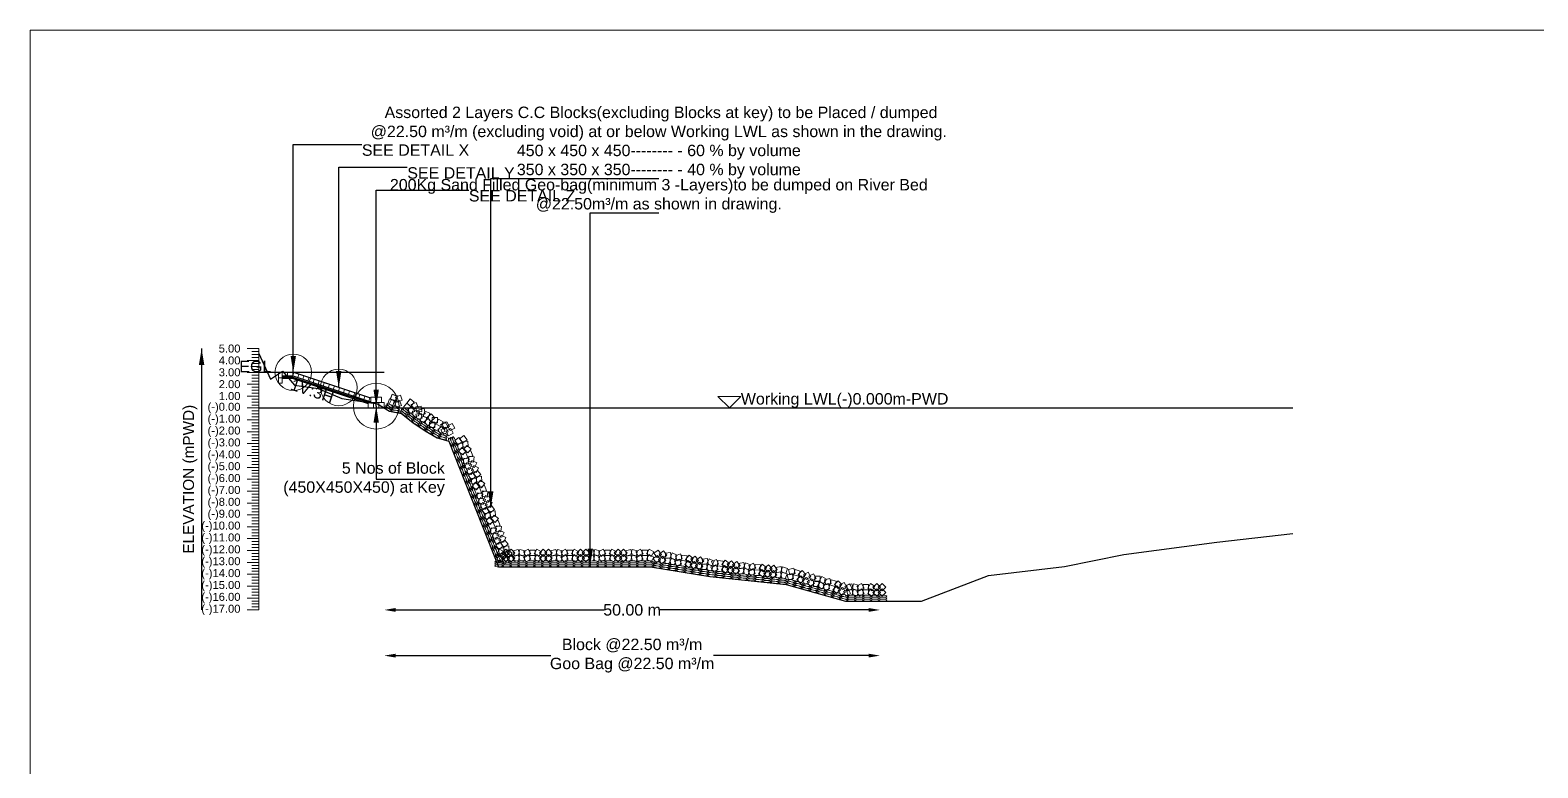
# Model space of a CAD drawing. Header units: inches. Extents: x 89000 to 845017, y -7071 to 0.
# Drawn here: x 160000 to 166595, y -3229 to 0 of the extents above; entities that cross this region are included whole.
import ezdxf

# ---------------------------------------------------------------- set-up
doc = ezdxf.new("R2010")
doc.units = ezdxf.units.IN
doc.header["$LTSCALE"] = 7
doc.header["$MEASUREMENT"] = 0
doc.header["$PDMODE"] = 3
for name, color, linetype, lineweight in [('Cross Section Labels', 7, 'Continuous', 9), ('Existing_Bed_Level for Xsection', 7, 'Continuous', 25), ('Long Section Labels', 7, 'Continuous', 9)]:
    doc.layers.add(name, color=color, linetype=linetype, lineweight=lineweight)
doc.styles.get("Standard").update_dxf_attribs({"font": 'arial.ttf'})
doc.dimstyles.new('Appron Lebeling Style', dxfattribs={"dimtxt": 50, "dimasz": 50, "dimexe": 0.18, "dimexo": 0.0625, "dimgap": 0.09, "dimtad": 0, "dimtih": 1, "dimtoh": 1, "dimdec": 4, "dimzin": 0, "dimdsep": 46, "dimtxsty": 'Standard', "dimcen": 0.09, "dimse1": 1, "dimse2": 1, "dimadec": 0, "dimazin": 0, "dimtfac": 1, "dimtdec": 4, "dimtofl": 0, "dimtmove": 0, "dimatfit": 3, "dimfxl": 1, "dimtolj": 1, "dimtzin": 0, "dimarcsym": 0})
doc.dimstyles.get("Standard").update_dxf_attribs({"dimtxt": 0.18, "dimasz": 0.18, "dimexe": 0.18, "dimexo": 0.0625, "dimgap": 0.09, "dimtad": 0, "dimtih": 1, "dimtoh": 1, "dimdec": 4, "dimzin": 0, "dimdsep": 46, "dimtxsty": 'Standard', "dimcen": 0.09, "dimadec": 0, "dimazin": 0, "dimtfac": 1, "dimtdec": 4, "dimtofl": 0, "dimtmove": 0, "dimatfit": 3, "dimfxl": 1, "dimtolj": 1, "dimtzin": 0, "dimarcsym": 0})

# ---------------------------------------------------------------- blocks, each defined once
blk = doc.blocks.new('*D267')
at = {"layer": 'Cross Section Labels', "color": 0, "lineweight": -2, "transparency": 16777216}
for p, q in [((161598.8, -2538), (162510.5, -2538)), ((163667.3, -2538), (162755.6, -2538))]:
    blk.add_line(p, q, dxfattribs=at)
at = {"layer": 'Cross Section Labels', "color": 0, "transparency": 16777216}
for points in [[(161598.8, -2529.6), (161598.8, -2546.3), (161548.8, -2538)], [(163667.3, -2529.6), (163667.3, -2546.3), (163717.3, -2538)]]:
    blk.add_solid(points, dxfattribs=at)
at = {"layer": 'Defpoints', "color": 0, "transparency": 16777216}
for p in [(161548.8, -1654), (163717.3, -2500), (163717.3, -2538)]:
    blk.add_point(p, dxfattribs=at)
at = {"layer": 'Cross Section Labels', "color": 0, "transparency": 16777216, "insert": (162633.1, -2538), "char_height": 50, "attachment_point": 5}
blk.add_mtext('\\A1;50.00 m', dxfattribs=at)
blk = doc.blocks.new('*D268')
at = {"layer": 'Cross Section Labels', "color": 0, "lineweight": -2, "transparency": 16777216}
for p, q in [((161598.8, -2738), (162277.4, -2738)), ((163667.3, -2738), (162988.7, -2738))]:
    blk.add_line(p, q, dxfattribs=at)
at = {"layer": 'Cross Section Labels', "color": 0, "transparency": 16777216}
for points in [[(161598.8, -2729.6), (161598.8, -2746.3), (161548.8, -2738)], [(163667.3, -2729.6), (163667.3, -2746.3), (163717.3, -2738)]]:
    blk.add_solid(points, dxfattribs=at)
at = {"layer": 'Defpoints', "color": 0, "transparency": 16777216}
for p in [(161548.8, -1654), (163717.3, -2500), (163717.3, -2738)]:
    blk.add_point(p, dxfattribs=at)
at = {"layer": 'Cross Section Labels', "color": 0, "transparency": 16777216, "insert": (162633.1, -2738), "char_height": 50, "attachment_point": 5}
blk.add_mtext('\\A1;Block @22.50 m³/m ^JGoo Bag @22.50 m³/m ', dxfattribs=at)

msp = doc.modelspace()

# ---------------------------------------------------------------- linework, layer by layer
at = {"layer": 'Cross Section Labels'}
for points in [[(160000, 0), (170000, 0), (170000, -7071), (160000, -7071)], [(163058.80045, -1653.96), (163108.80045, -1603.96), (163008.80045, -1603.96)]]:
    msp.add_lwpolyline(points, close=True, dxfattribs=at)
for centre, radius in [((161151.00045, -1497.96), 80), ((161349.90045, -1564.26), 80), ((161513.70045, -1646.16), 100)]:
    msp.add_circle(centre, radius, dxfattribs=at)
at = {"layer": 'Existing_Bed_Level for Xsection'}
for points in [[(161000, -1415.644), (161051.99791, -1527.808), (161103.99986, -1492.24), (161155.99777, -1554.38), (161259.99763, -1568.888), (161363.99748, -1612.412), (161519.99525, -1635.812), (161571.99317, -1668.572), (161623.99511, -1677.412), (161675.99302, -1719.012), (161727.99496, -1753.332), (161779.99288, -1784.012), (161831.99482, -1798.572), (162048.11251, -2349.72), (162421.22875, -2349.72), (162713.90059, -2349.72), (162973.62981, -2391.84), (163306.57127, -2426.68), (163566.36338, -2500), (163899.31842, -2500), (164192.00232, -2387.68), (164524.93222, -2348.16), (164784.6889, -2295.12), (165190.80584, -2241.04), (165523.74773, -2203.6)], [(161548.80045, -1497.96), (161000, -1497.96)], [(161490.30045, -1611.06), (161153.40207, -1498.76054), (161151.00045, -1497.96), (161148.46892, -1497.96), (161101.66892, -1497.96)], [(161101.66892, -1513.56), (161148.46892, -1513.56), (161490.30045, -1627.50384)], [(161101.66892, -1518.76), (161147.62507, -1518.76), (161483.02507, -1630.56)], [(161101.66892, -1523.96), (161146.78123, -1523.96), (161478.60045, -1634.56641)], [(161000, -1653.96), (165523.74773, -1653.96)]]:
    msp.add_lwpolyline(points, dxfattribs=at)
at = {"layer": 'Long Section Labels'}
for points in [[(161000, -1393.96), (160950, -1393.96)], [(161000, -1445.96), (160950, -1445.96)], [(161000, -1406.96), (160970, -1406.96)], [(161000, -1419.96), (160970, -1419.96)], [(161000, -1432.96), (160970, -1432.96)], [(161000, -2537.96), (161000, -2485.96), (161000, -2433.96), (161000, -2381.96), (161000, -2329.96), (161000, -2277.96), (161000, -2225.96), (161000, -2173.96), (161000, -2121.96), (161000, -2069.96), (161000, -2017.96), (161000, -1965.96), (161000, -1913.96), (161000, -1861.96), (161000, -1809.96), (161000, -1757.96), (161000, -1705.96), (161000, -1653.96), (161000, -1601.96), (161000, -1549.96), (161000, -1497.96), (161000, -1445.96), (161000, -1393.96)], [(161000, -1497.96), (160950, -1497.96)], [(161000, -1458.96), (160970, -1458.96)], [(161000, -1471.96), (160970, -1471.96)], [(161000, -1484.96), (160970, -1484.96)], [(161000, -1510.96), (160970, -1510.96)], [(161000, -1549.96), (160950, -1549.96)], [(161000, -1523.96), (160970, -1523.96)], [(161000, -1536.96), (160970, -1536.96)], [(161000, -1562.96), (160970, -1562.96)], [(161000, -1575.96), (160970, -1575.96)], [(161000, -1601.96), (160950, -1601.96)], [(161000, -1588.96), (160970, -1588.96)], [(161000, -1614.96), (160970, -1614.96)], [(161000, -1627.96), (160970, -1627.96)], [(161000, -1640.96), (160970, -1640.96)], [(161000, -1653.96), (160950, -1653.96)], [(161000, -1705.96), (160950, -1705.96)], [(161000, -1666.96), (160970, -1666.96)], [(161000, -1679.96), (160970, -1679.96)], [(161000, -1692.96), (160970, -1692.96)], [(161000, -1757.96), (160950, -1757.96)], [(161000, -1718.96), (160970, -1718.96)], [(161000, -1731.96), (160970, -1731.96)], [(161000, -1744.96), (160970, -1744.96)], [(161000, -1770.96), (160970, -1770.96)], [(161000, -1809.96), (160950, -1809.96)], [(161000, -1783.96), (160970, -1783.96)], [(161000, -1796.96), (160970, -1796.96)], [(161000, -1822.96), (160970, -1822.96)], [(161000, -1835.96), (160970, -1835.96)], [(161000, -1861.96), (160950, -1861.96)], [(161000, -1848.96), (160970, -1848.96)], [(161000, -1874.96), (160970, -1874.96)], [(161000, -1887.96), (160970, -1887.96)], [(161000, -1900.96), (160970, -1900.96)], [(161000, -1913.96), (160950, -1913.96)], [(161000, -1965.96), (160950, -1965.96)], [(161000, -1926.96), (160970, -1926.96)], [(161000, -1939.96), (160970, -1939.96)], [(161000, -1952.96), (160970, -1952.96)], [(161000, -2017.96), (160950, -2017.96)], [(161000, -1978.96), (160970, -1978.96)], [(161000, -1991.96), (160970, -1991.96)], [(161000, -2004.96), (160970, -2004.96)], [(161000, -2030.96), (160970, -2030.96)], [(161000, -2043.96), (160970, -2043.96)], [(161000, -2069.96), (160950, -2069.96)], [(161000, -2056.96), (160970, -2056.96)], [(161000, -2082.96), (160970, -2082.96)], [(161000, -2095.96), (160970, -2095.96)], [(161000, -2108.96), (160970, -2108.96)], [(161000, -2121.96), (160950, -2121.96)], [(161000, -2173.96), (160950, -2173.96)], [(161000, -2134.96), (160970, -2134.96)], [(161000, -2147.96), (160970, -2147.96)], [(161000, -2160.96), (160970, -2160.96)], [(161000, -2225.96), (160950, -2225.96)], [(161000, -2186.96), (160970, -2186.96)], [(161000, -2199.96), (160970, -2199.96)], [(161000, -2212.96), (160970, -2212.96)], [(161000, -2238.96), (160970, -2238.96)], [(161000, -2277.96), (160950, -2277.96)], [(161000, -2251.96), (160970, -2251.96)], [(161000, -2264.96), (160970, -2264.96)], [(161000, -2290.96), (160970, -2290.96)], [(161000, -2303.96), (160970, -2303.96)], [(161000, -2329.96), (160950, -2329.96)], [(161000, -2316.96), (160970, -2316.96)], [(161000, -2342.96), (160970, -2342.96)], [(161000, -2355.96), (160970, -2355.96)], [(161000, -2368.96), (160970, -2368.96)], [(161000, -2381.96), (160950, -2381.96)], [(161000, -2433.96), (160950, -2433.96)], [(161000, -2394.96), (160970, -2394.96)], [(161000, -2407.96), (160970, -2407.96)], [(161000, -2420.96), (160970, -2420.96)], [(161000, -2485.96), (160950, -2485.96)], [(161000, -2446.96), (160970, -2446.96)], [(161000, -2459.96), (160970, -2459.96)], [(161000, -2472.96), (160970, -2472.96)], [(161000, -2498.96), (160970, -2498.96)], [(161000, -2537.96), (160950, -2537.96)], [(161000, -2511.96), (160970, -2511.96)], [(161000, -2524.96), (160970, -2524.96)]]:
    msp.add_lwpolyline(points, dxfattribs=at)
for points in [[(161101.66892, -1497.96), (161086.06892, -1497.96), (161086.06892, -1521.36), (161101.66892, -1521.36)], [(161125.06892, -1497.96), (161101.66892, -1497.96), (161101.66892, -1513.56), (161125.06892, -1513.56)], [(161148.46892, -1497.96), (161125.06892, -1497.96), (161125.06892, -1513.56), (161148.46892, -1513.56)], [(161175.60126, -1506.16027), (161153.40207, -1498.76054), (161148.46892, -1513.56), (161170.6681, -1520.95973)], [(161197.80045, -1513.56), (161175.60126, -1506.16027), (161170.6681, -1520.95973), (161192.86729, -1528.35946)], [(161219.99964, -1520.95973), (161197.80045, -1513.56), (161192.86729, -1528.35946), (161215.06648, -1535.75919)], [(161101.66892, -1521.36), (161086.06892, -1521.36), (161086.06892, -1544.76), (161101.66892, -1544.76)], [(161242.19882, -1528.35946), (161219.99964, -1520.95973), (161215.06648, -1535.75919), (161237.26567, -1543.15892)], [(161264.39801, -1535.75919), (161242.19882, -1528.35946), (161237.26567, -1543.15892), (161259.46486, -1550.55865)], [(161286.5972, -1543.15892), (161264.39801, -1535.75919), (161259.46486, -1550.55865), (161281.66405, -1557.95838)], [(161308.79639, -1550.55865), (161286.5972, -1543.15892), (161281.66405, -1557.95838), (161303.86324, -1565.35811)], [(161330.99558, -1557.95838), (161308.79639, -1550.55865), (161303.86324, -1565.35811), (161326.06243, -1572.75784)], [(161353.19477, -1565.35811), (161330.99558, -1557.95838), (161326.06243, -1572.75784), (161348.26162, -1580.15757)], [(161375.39396, -1572.75784), (161353.19477, -1565.35811), (161348.26162, -1580.15757), (161370.46081, -1587.5573)], [(161397.59315, -1580.15757), (161375.39396, -1572.75784), (161370.46081, -1587.5573), (161392.66, -1594.95703)], [(161419.79234, -1587.5573), (161397.59315, -1580.15757), (161392.66, -1594.95703), (161414.85919, -1602.35676)], [(161441.99153, -1594.95703), (161419.79234, -1587.5573), (161414.85919, -1602.35676), (161437.05837, -1609.75649)], [(161464.19072, -1602.35676), (161441.99153, -1594.95703), (161437.05837, -1609.75649), (161459.25756, -1617.15622)], [(161486.38991, -1609.75649), (161464.19072, -1602.35676), (161459.25756, -1617.15622), (161481.45675, -1624.55595)], [(161502.00045, -1630.56), (161478.60045, -1630.56), (161478.60045, -1653.96), (161502.00045, -1653.96)], [(161513.70045, -1607.16), (161490.30045, -1607.16), (161490.30045, -1630.56), (161513.70045, -1630.56)], [(161525.40045, -1630.56), (161502.00045, -1630.56), (161502.00045, -1653.96), (161525.40045, -1653.96)], [(161537.10045, -1607.16), (161513.70045, -1607.16), (161513.70045, -1630.56), (161537.10045, -1630.56)], [(161548.80045, -1630.56), (161525.40045, -1630.56), (161525.40045, -1653.96), (161548.80045, -1653.96)], [(161593.70949, -1620.14262), (161571.35604, -1613.22287), (161564.43628, -1635.57632), (161586.78974, -1642.49607)], [(161601.49229, -1626.42944), (161580.22624, -1616.6665), (161570.46329, -1637.93255), (161591.72934, -1647.69549)], [(161605.41388, -1603.36039), (161584.14783, -1593.59744), (161574.38489, -1614.8635), (161595.65094, -1624.62644)], [(161606.18293, -1600.3443), (161583.82948, -1593.42455), (161576.90972, -1615.77801), (161599.26318, -1622.69776)], [(161615.95627, -1621.06797), (161594.01222, -1629.19315), (161602.13741, -1651.1372), (161624.08146, -1643.01202)], [(161619.87786, -1597.99891), (161597.93381, -1606.1241), (161606.059, -1628.06815), (161628.00305, -1619.94296)], [(161665.67546, -1646.82783), (161647.40342, -1632.2096), (161632.78519, -1650.48165), (161651.05724, -1665.09987)], [(161680.29368, -1628.55578), (161662.02164, -1613.93756), (161647.40342, -1632.2096), (161665.67546, -1646.82783)], [(161682.6617, -1669.9043), (161674.13371, -1648.11363), (161652.34304, -1656.64162), (161660.87103, -1678.43229)], [(161697.27992, -1651.63225), (161688.75193, -1629.84158), (161666.96126, -1638.36958), (161675.48925, -1660.16025)], [(161710.73442, -1646.70297), (161687.47647, -1649.27735), (161690.05085, -1672.53531), (161713.30881, -1669.96092)], [(161696.1162, -1664.97501), (161672.85825, -1667.54939), (161675.43263, -1690.80735), (161698.69059, -1688.23297)], [(161715.32374, -1699.16805), (161710.61893, -1676.24591), (161687.69678, -1680.95073), (161692.4016, -1703.87287)], [(161728.21312, -1679.63797), (161723.5083, -1656.71583), (161700.58615, -1661.42065), (161705.29097, -1684.34279)], [(161735.83688, -1695.54319), (161713.63477, -1688.15223), (161706.24381, -1710.35433), (161728.44591, -1717.7453)], [(161748.72625, -1676.01311), (161726.52415, -1668.62214), (161719.13318, -1690.82425), (161741.33529, -1698.21522)], [(161757.08699, -1716.82962), (161741.56191, -1699.32157), (161724.05386, -1714.84665), (161739.57894, -1732.3547)], [(161769.97636, -1697.29954), (161754.45128, -1679.79149), (161736.94323, -1695.31657), (161752.46831, -1712.82462)], [(161782.53075, -1695.40897), (161759.13194, -1695.17377), (161758.89673, -1718.57259), (161782.29555, -1718.80779)], [(161806.8895, -1714.75059), (161786.73601, -1702.85955), (161774.84497, -1723.01304), (161794.99846, -1734.90408)], [(161770.63972, -1715.56246), (161747.2409, -1715.32726), (161747.00569, -1738.72608), (161770.40451, -1738.96128)], [(161794.99846, -1734.90408), (161774.84497, -1723.01304), (161762.95393, -1743.16654), (161783.10742, -1755.05757)], [(161815.07364, -1755.35018), (161803.55353, -1734.98239), (161783.18574, -1746.50251), (161794.70585, -1766.8703)], [(161826.96468, -1735.19669), (161815.44456, -1714.8289), (161795.07677, -1726.34901), (161806.59689, -1746.71681)], [(161816.97987, -1737.49549), (161796.58054, -1748.95968), (161808.04473, -1769.35901), (161828.44406, -1757.89482)], [(161823.28899, -1714.96207), (161802.88967, -1726.42626), (161814.35385, -1746.82559), (161834.75318, -1735.3614)], [(161850.98103, -1764.19125), (161839.5006, -1743.80106), (161819.11041, -1755.28149), (161830.59084, -1775.67168)], [(161857.29015, -1741.65783), (161845.80972, -1721.26764), (161825.41953, -1732.74807), (161836.89996, -1753.13826)], [(161911.51571, -1793.3167), (161897.62222, -1774.48771), (161878.79323, -1788.3812), (161892.68672, -1807.21019)], [(161889.73069, -1801.85911), (161875.8372, -1783.03011), (161857.0082, -1796.9236), (161870.90169, -1815.7526)], [(161894.84308, -1831.49933), (161892.2348, -1808.24515), (161868.98062, -1810.85343), (161871.5889, -1834.10761)], [(161906.89818, -1841.12362), (161888.61647, -1826.51748), (161874.01033, -1844.79919), (161892.29204, -1859.40533)], [(161916.62811, -1822.95692), (161914.01982, -1799.70274), (161890.76564, -1802.31103), (161893.37393, -1825.56521)], [(161928.6832, -1832.58121), (161910.40149, -1817.97508), (161895.79536, -1836.25679), (161914.07707, -1850.86292)], [(161935.9454, -1862.82534), (161927.40299, -1841.04031), (161905.61797, -1849.58272), (161914.16037, -1871.36774)], [(161914.16037, -1871.36774), (161905.61797, -1849.58272), (161883.83294, -1858.12512), (161892.37535, -1879.91015)], [(161917.36854, -1899.84165), (161920.84926, -1876.70198), (161897.70959, -1873.22126), (161894.22887, -1896.36093)], [(161931.48821, -1902.28222), (161910.04721, -1892.90974), (161900.67473, -1914.35074), (161922.11573, -1923.72322)], [(161939.15357, -1891.29925), (161942.63429, -1868.15957), (161919.49461, -1864.67885), (161916.01389, -1887.81853)], [(161953.27324, -1893.73982), (161931.83224, -1884.36733), (161922.45975, -1905.80833), (161943.90075, -1915.18082)], [(161952.45543, -1936.96103), (161961.81083, -1915.51257), (161940.36237, -1906.15717), (161931.00697, -1927.60563)], [(161930.6704, -1945.50344), (161940.02581, -1924.05498), (161918.57735, -1914.69957), (161909.22194, -1936.14803)], [(161949.52752, -1954.35428), (161935.63403, -1935.52529), (161916.80504, -1949.41878), (161930.69853, -1968.24777)], [(161954.63992, -1983.9945), (161952.03163, -1960.74032), (161928.77745, -1963.34861), (161931.38574, -1986.60279)], [(161971.31255, -1945.81188), (161957.41906, -1926.98288), (161938.59006, -1940.87637), (161952.48355, -1959.70537)], [(161976.42494, -1975.4521), (161973.81666, -1952.19792), (161950.56248, -1954.8062), (161953.17076, -1978.06038)], [(161988.48004, -1985.07639), (161970.19833, -1970.47025), (161955.59219, -1988.75196), (161973.8739, -2003.3581)], [(161966.69501, -1993.61879), (161948.4133, -1979.01266), (161933.80717, -1997.29437), (161952.08888, -2011.9005)], [(161973.95721, -2023.86292), (161965.4148, -2002.07789), (161943.62978, -2010.6203), (161952.17218, -2032.40532)], [(161977.16538, -2052.33683), (161980.6461, -2029.19715), (161957.50642, -2025.71643), (161954.0257, -2048.85611)], [(161995.74223, -2015.32051), (161987.19983, -1993.53549), (161965.4148, -2002.07789), (161973.95721, -2023.86292)], [(161998.9504, -2043.79442), (162002.43112, -2020.65475), (161979.29145, -2017.17403), (161975.81073, -2040.3137)], [(162013.07007, -2046.23499), (161991.62907, -2036.86251), (161982.25659, -2058.30351), (162003.69759, -2067.67599)], [(161991.28505, -2054.7774), (161969.84405, -2045.40491), (161960.47156, -2066.84591), (161981.91256, -2076.2184)], [(161990.46723, -2097.99861), (161999.82264, -2076.55016), (161978.37418, -2067.19475), (161969.01878, -2088.64321)], [(162009.32435, -2106.84946), (161995.43087, -2088.02047), (161976.60187, -2101.91395), (161990.49536, -2120.74295)], [(162012.25226, -2089.45621), (162021.60767, -2068.00775), (162000.15921, -2058.65234), (161990.8038, -2080.1008)], [(162031.10938, -2098.30705), (162017.21589, -2079.47806), (161998.3869, -2093.37155), (162012.28039, -2112.20054)], [(162036.22178, -2127.94727), (162033.61349, -2104.69309), (162010.35931, -2107.30138), (162012.9676, -2130.55556)], [(162014.43675, -2136.48968), (162011.82847, -2113.2355), (161988.57429, -2115.84378), (161991.18257, -2139.09796)], [(162026.49184, -2146.11397), (162008.21014, -2131.50784), (161993.604, -2149.78954), (162011.88571, -2164.39568)], [(162033.75404, -2176.35809), (162025.21164, -2154.57307), (162003.42661, -2163.11547), (162011.96902, -2184.9005)], [(162048.27687, -2137.57156), (162029.99516, -2122.96543), (162015.38903, -2141.24714), (162033.67074, -2155.85327)], [(162055.53907, -2167.81569), (162046.99666, -2146.03066), (162025.21164, -2154.57307), (162033.75404, -2176.35809)], [(162058.74724, -2196.2896), (162062.22796, -2173.14992), (162039.08828, -2169.6692), (162035.60756, -2192.80888)], [(162036.96221, -2204.832), (162040.44293, -2181.69233), (162017.30325, -2178.21161), (162013.82254, -2201.35129)], [(162051.08188, -2207.27257), (162029.64088, -2197.90009), (162020.2684, -2219.34109), (162041.7094, -2228.71357)], [(162050.26407, -2250.49379), (162059.61948, -2229.04533), (162038.17102, -2219.68992), (162028.81561, -2241.13838)], [(162069.12119, -2259.34464), (162055.2277, -2240.51564), (162036.39871, -2254.40913), (162050.29219, -2273.23812)], [(162072.86691, -2198.73017), (162051.42591, -2189.35768), (162042.05342, -2210.79868), (162063.49442, -2220.17117)], [(162072.04909, -2241.95138), (162081.4045, -2220.50293), (162059.95604, -2211.14752), (162050.60064, -2232.59598)], [(162090.90621, -2250.80223), (162077.01273, -2231.97324), (162058.18373, -2245.86672), (162072.07722, -2264.69572)], [(162072.95358, -2283.80793), (162052.68158, -2272.12007), (162040.99372, -2292.39207), (162061.26572, -2304.07993)], [(162072.95358, -2307.20793), (162052.68158, -2295.52007), (162040.99372, -2315.79207), (162061.26572, -2327.47993)], [(162074.23359, -2288.98485), (162071.6253, -2265.73067), (162048.37112, -2268.33896), (162050.97941, -2291.59314)], [(162086.28868, -2298.60914), (162068.00697, -2284.00301), (162053.40084, -2302.28472), (162071.68255, -2316.89085)], [(162093.55088, -2328.85327), (162085.00847, -2307.06824), (162063.22345, -2315.61065), (162071.76585, -2337.39567)], [(162080.38024, -2271.5537), (162063.82735, -2288.09341), (162080.36706, -2304.6463), (162096.91995, -2288.10659)], [(162080.38024, -2294.9537), (162063.82735, -2311.49341), (162080.36706, -2328.0463), (162096.91995, -2311.50659)], [(162096.01861, -2280.44245), (162093.41033, -2257.18827), (162070.15615, -2259.79655), (162072.76443, -2283.05073)], [(162108.0737, -2290.06674), (162089.79199, -2275.46061), (162075.18586, -2293.74232), (162093.46757, -2308.34845)], [(162115.3359, -2320.31086), (162106.7935, -2298.52584), (162085.00847, -2307.06824), (162093.55088, -2328.85327)], [(162120.31995, -2288.09341), (162103.76706, -2271.5537), (162087.22735, -2288.10659), (162103.78024, -2304.6463)], [(162120.31995, -2311.49341), (162103.76706, -2294.9537), (162087.22735, -2311.50659), (162103.78024, -2328.0463)], [(162135.44393, -2273.76883), (162112.84248, -2279.82973), (162118.90338, -2302.43117), (162141.50483, -2296.37027)], [(162135.44393, -2297.16883), (162112.84248, -2303.22973), (162118.90338, -2325.83117), (162141.50483, -2319.77027)], [(162164.90483, -2279.82973), (162142.30338, -2273.76883), (162136.24248, -2296.37027), (162158.84393, -2302.43117)], [(162164.90483, -2303.22973), (162142.30338, -2297.16883), (162136.24248, -2319.77027), (162158.84393, -2325.83117)], [(162178.26572, -2272.12007), (162157.99372, -2283.80793), (162169.68158, -2304.07993), (162189.95358, -2292.39207)], [(162178.26572, -2295.52007), (162157.99372, -2307.20793), (162169.68158, -2327.47993), (162189.95358, -2315.79207)], [(162209.07365, -2276.4), (162185.67365, -2276.4), (162185.67365, -2299.8), (162209.07365, -2299.8)], [(162209.07365, -2299.8), (162185.67365, -2299.8), (162185.67365, -2323.2), (162209.07365, -2323.2)], [(162236.75358, -2283.80793), (162216.48158, -2272.12007), (162204.79372, -2292.39207), (162225.06572, -2304.07993)], [(162236.75358, -2307.20793), (162216.48158, -2295.52007), (162204.79372, -2315.79207), (162225.06572, -2327.47993)], [(162244.18024, -2271.5537), (162227.62735, -2288.09341), (162244.16706, -2304.6463), (162260.71995, -2288.10659)], [(162244.18024, -2294.9537), (162227.62735, -2311.49341), (162244.16706, -2328.0463), (162260.71995, -2311.50659)], [(162284.11995, -2288.09341), (162267.56706, -2271.5537), (162251.02735, -2288.10659), (162267.58024, -2304.6463)], [(162284.11995, -2311.49341), (162267.56706, -2294.9537), (162251.02735, -2311.50659), (162267.58024, -2328.0463)], [(162299.24393, -2273.76883), (162276.64248, -2279.82973), (162282.70338, -2302.43117), (162305.30483, -2296.37027)], [(162299.24393, -2297.16883), (162276.64248, -2303.22973), (162282.70338, -2325.83117), (162305.30483, -2319.77027)], [(162328.70483, -2279.82973), (162306.10338, -2273.76883), (162300.04248, -2296.37027), (162322.64393, -2302.43117)], [(162328.70483, -2303.22973), (162306.10338, -2297.16883), (162300.04248, -2319.77027), (162322.64393, -2325.83117)], [(162342.06572, -2272.12007), (162321.79372, -2283.80793), (162333.48158, -2304.07993), (162353.75358, -2292.39207)], [(162342.06572, -2295.52007), (162321.79372, -2307.20793), (162333.48158, -2327.47993), (162353.75358, -2315.79207)], [(162372.87365, -2276.4), (162349.47365, -2276.4), (162349.47365, -2299.8), (162372.87365, -2299.8)], [(162372.87365, -2299.8), (162349.47365, -2299.8), (162349.47365, -2323.2), (162372.87365, -2323.2)], [(162400.55358, -2283.80793), (162380.28158, -2272.12007), (162368.59372, -2292.39207), (162388.86572, -2304.07993)], [(162400.55358, -2307.20793), (162380.28158, -2295.52007), (162368.59372, -2315.79207), (162388.86572, -2327.47993)], [(162407.98024, -2271.5537), (162391.42735, -2288.09341), (162407.96706, -2304.6463), (162424.51995, -2288.10659)], [(162407.98024, -2294.9537), (162391.42735, -2311.49341), (162407.96706, -2328.0463), (162424.51995, -2311.50659)], [(162447.91995, -2288.09341), (162431.36706, -2271.5537), (162414.82735, -2288.10659), (162431.38024, -2304.6463)], [(162447.91995, -2311.49341), (162431.36706, -2294.9537), (162414.82735, -2311.50659), (162431.38024, -2328.0463)], [(162463.04393, -2273.76883), (162440.44248, -2279.82973), (162446.50338, -2302.43117), (162469.10483, -2296.37027)], [(162463.04393, -2297.16883), (162440.44248, -2303.22973), (162446.50338, -2325.83117), (162469.10483, -2319.77027)], [(162492.50483, -2279.82973), (162469.90338, -2273.76883), (162463.84248, -2296.37027), (162486.44393, -2302.43117)], [(162492.50483, -2303.22973), (162469.90338, -2297.16883), (162463.84248, -2319.77027), (162486.44393, -2325.83117)], [(162505.86572, -2272.12007), (162485.59372, -2283.80793), (162497.28158, -2304.07993), (162517.55358, -2292.39207)], [(162505.86572, -2295.52007), (162485.59372, -2307.20793), (162497.28158, -2327.47993), (162517.55358, -2315.79207)], [(162536.67365, -2276.4), (162513.27365, -2276.4), (162513.27365, -2299.8), (162536.67365, -2299.8)], [(162536.67365, -2299.8), (162513.27365, -2299.8), (162513.27365, -2323.2), (162536.67365, -2323.2)], [(162564.35358, -2283.80793), (162544.08158, -2272.12007), (162532.39372, -2292.39207), (162552.66572, -2304.07993)], [(162564.35358, -2307.20793), (162544.08158, -2295.52007), (162532.39372, -2315.79207), (162552.66572, -2327.47993)], [(162571.78024, -2271.5537), (162555.22735, -2288.09341), (162571.76706, -2304.6463), (162588.31995, -2288.10659)], [(162571.78024, -2294.9537), (162555.22735, -2311.49341), (162571.76706, -2328.0463), (162588.31995, -2311.50659)], [(162611.71995, -2288.09341), (162595.16706, -2271.5537), (162578.62735, -2288.10659), (162595.18024, -2304.6463)], [(162611.71995, -2311.49341), (162595.16706, -2294.9537), (162578.62735, -2311.50659), (162595.18024, -2328.0463)], [(162626.84393, -2273.76883), (162604.24248, -2279.82973), (162610.30338, -2302.43117), (162632.90483, -2296.37027)], [(162626.84393, -2297.16883), (162604.24248, -2303.22973), (162610.30338, -2325.83117), (162632.90483, -2319.77027)], [(162656.30483, -2279.82973), (162633.70338, -2273.76883), (162627.64248, -2296.37027), (162650.24393, -2302.43117)], [(162656.30483, -2303.22973), (162633.70338, -2297.16883), (162627.64248, -2319.77027), (162650.24393, -2325.83117)], [(162669.66572, -2272.12007), (162649.39372, -2283.80793), (162661.08158, -2304.07993), (162681.35358, -2292.39207)], [(162669.66572, -2295.52007), (162649.39372, -2307.20793), (162661.08158, -2327.47993), (162681.35358, -2315.79207)], [(162700.47365, -2276.4), (162677.07365, -2276.4), (162677.07365, -2299.8), (162700.47365, -2299.8)], [(162700.47365, -2299.8), (162677.07365, -2299.8), (162677.07365, -2323.2), (162700.47365, -2323.2)], [(162728.15358, -2283.80793), (162707.88158, -2272.12007), (162696.19372, -2292.39207), (162716.46572, -2304.07993)], [(162728.15358, -2307.20793), (162707.88158, -2295.52007), (162696.19372, -2315.79207), (162716.46572, -2327.47993)], [(162744.06753, -2299.13037), (162725.08046, -2312.80705), (162738.75714, -2331.79411), (162757.7442, -2318.11744)], [(162747.81334, -2276.03213), (162728.82628, -2289.7088), (162742.50295, -2308.69587), (162761.49002, -2295.01919)], [(162780.84455, -2321.85025), (162767.15276, -2302.87408), (162748.1766, -2316.56587), (162761.86839, -2335.54204)], [(162784.59037, -2298.752), (162770.89858, -2279.77584), (162751.92241, -2293.46763), (162765.6142, -2312.44379)], [(162801.81236, -2287.03315), (162778.53216, -2289.39791), (162780.89691, -2312.67811), (162804.17711, -2310.31336)], [(162829.92313, -2297.73192), (162808.58335, -2288.1312), (162798.98263, -2309.47097), (162820.3224, -2319.0717)], [(162844.34587, -2292.26047), (162822.46433, -2300.55252), (162830.75638, -2322.43406), (162852.63792, -2314.14201)], [(162874.0714, -2301.41687), (162850.97315, -2297.67105), (162847.22734, -2320.76929), (162870.32558, -2324.51511)], [(162900.20853, -2313.16021), (162882.06892, -2298.37797), (162867.28669, -2316.51759), (162885.4263, -2331.29982)], [(162909.50105, -2302.25284), (162890.51398, -2315.92952), (162904.19066, -2334.91658), (162923.17772, -2321.23991)], [(162946.27807, -2324.97272), (162932.58629, -2305.99655), (162913.61012, -2319.68834), (162927.30191, -2338.66451)], [(162798.06654, -2310.13139), (162774.78634, -2312.49615), (162777.15109, -2335.77635), (162800.4313, -2333.4116)], [(162826.17731, -2320.83017), (162804.83754, -2311.22944), (162795.23681, -2332.56921), (162816.57659, -2342.16994)], [(162840.60005, -2315.35871), (162818.71851, -2323.65076), (162827.01056, -2345.5323), (162848.8921, -2337.24025)], [(162870.32558, -2324.51511), (162847.22734, -2320.76929), (162843.48152, -2343.86754), (162866.57976, -2347.61335)], [(162896.46272, -2336.25845), (162878.3231, -2321.47622), (162863.54087, -2339.61583), (162881.68048, -2354.39806)], [(162905.75523, -2325.35109), (162886.76817, -2339.02776), (162900.44484, -2358.01483), (162919.43191, -2344.33815)], [(162942.53226, -2348.07096), (162928.84047, -2329.0948), (162909.8643, -2342.78658), (162923.55609, -2361.76275)], [(162959.75425, -2336.35211), (162936.47404, -2338.71686), (162938.8388, -2361.99707), (162962.119, -2359.63232)], [(162963.50007, -2313.25387), (162940.21986, -2315.61862), (162942.58462, -2338.89883), (162965.86482, -2336.53407)], [(162987.86502, -2347.05088), (162966.52524, -2337.45015), (162956.92452, -2358.78993), (162978.26429, -2368.39066)], [(162991.61084, -2323.95264), (162970.27106, -2314.35191), (162960.67033, -2335.69169), (162982.01011, -2345.29241)], [(162999.40352, -2340.04117), (162978.0252, -2349.55576), (162987.53979, -2370.93408), (163008.91811, -2361.41949)], [(163001.83887, -2316.76824), (162980.46055, -2326.28283), (162989.97514, -2347.66115), (163011.35346, -2338.14656)], [(163029.59872, -2347.50418), (163006.32579, -2345.06883), (163003.89044, -2368.34176), (163027.16337, -2370.77711)], [(163032.03407, -2324.23126), (163008.76114, -2321.79591), (163006.32579, -2345.06883), (163029.59872, -2347.50418)], [(163056.35735, -2357.75267), (163037.41185, -2344.01847), (163023.67766, -2362.96397), (163042.62316, -2376.69817)], [(163058.7927, -2334.47974), (163039.8472, -2320.74555), (163026.11301, -2339.69105), (163045.05851, -2353.42524)], [(163065.01904, -2346.33791), (163046.83467, -2361.06507), (163061.56183, -2379.24943), (163079.74619, -2364.52227)], [(163067.45439, -2323.06499), (163049.27002, -2337.79214), (163063.99718, -2355.9765), (163082.18154, -2341.24935)], [(163103.02049, -2366.94452), (163088.27886, -2348.77189), (163070.10623, -2363.51352), (163084.84786, -2381.68615)], [(163105.45583, -2343.67159), (163090.71421, -2325.49897), (163072.54158, -2340.24059), (163087.28321, -2358.41322)], [(163119.55316, -2354.27175), (163096.44366, -2357.94749), (163100.11941, -2381.05699), (163123.2289, -2377.38124)], [(163121.98851, -2330.99882), (163098.87901, -2334.67457), (163102.55476, -2357.78406), (163125.66425, -2354.10832)], [(163148.22328, -2363.36587), (163126.37536, -2354.98564), (163117.99513, -2376.83357), (163139.84306, -2385.21379)], [(163150.65863, -2340.09294), (163128.81071, -2331.71272), (163120.43048, -2353.56064), (163142.27841, -2361.94087)], [(163162.314, -2357.08861), (163140.93568, -2366.6032), (163150.45027, -2387.98152), (163171.82859, -2378.46693)], [(163164.74935, -2333.81569), (163143.37103, -2343.33028), (163152.88562, -2364.7086), (163174.26394, -2355.19401)], [(163192.5092, -2364.55163), (163169.23627, -2362.11628), (163166.80092, -2385.3892), (163190.07385, -2387.82455)], [(163194.94455, -2341.2787), (163171.67162, -2338.84335), (163169.23627, -2362.11628), (163192.5092, -2364.55163)], [(163219.26783, -2374.80012), (163200.32234, -2361.06592), (163186.58814, -2380.01142), (163205.53364, -2393.74561)], [(163221.70318, -2351.52719), (163202.75768, -2337.79299), (163189.02349, -2356.73849), (163207.96899, -2370.47269)], [(163227.92952, -2363.38536), (163209.74516, -2378.11251), (163224.47231, -2396.29687), (163242.65667, -2381.56972)], [(163230.36487, -2340.11243), (163212.1805, -2354.83959), (163226.90766, -2373.02395), (163245.09202, -2358.29679)], [(163265.93097, -2383.99196), (163251.18934, -2365.81934), (163233.01671, -2380.56096), (163247.75834, -2398.73359)], [(163268.36632, -2360.71904), (163253.62469, -2342.54641), (163235.45206, -2357.28804), (163250.19369, -2375.46067)], [(163282.46364, -2371.31919), (163259.35414, -2374.99494), (163263.02989, -2398.10444), (163286.13939, -2394.42869)], [(163284.89899, -2348.04627), (163261.78949, -2351.72201), (163265.46524, -2374.83151), (163288.57473, -2371.15576)], [(163311.13376, -2380.41331), (163289.28584, -2372.03309), (163280.90561, -2393.88101), (163302.75354, -2402.26124)], [(163313.56911, -2357.14039), (163291.72119, -2348.76016), (163283.34096, -2370.60809), (163305.18889, -2378.98831)], [(163340.24018, -2355.55104), (163317.55568, -2361.29331), (163323.29796, -2383.97781), (163345.98246, -2378.23553)], [(163368.72742, -2368.03798), (163346.20712, -2361.68218), (163339.85132, -2384.20247), (163362.37161, -2390.55828)], [(163393.35463, -2382.68572), (163377.01935, -2365.93106), (163360.26469, -2382.26634), (163376.59997, -2399.021)], [(163403.83053, -2372.90937), (163383.40749, -2384.33126), (163394.82939, -2404.7543), (163415.25242, -2393.33241)], [(163333.88437, -2378.07133), (163311.19988, -2383.81361), (163316.94216, -2406.4981), (163339.62665, -2400.75583)], [(163362.37161, -2390.55828), (163339.85132, -2384.20247), (163333.49551, -2406.72277), (163356.01581, -2413.07857)], [(163386.99883, -2405.20602), (163370.66355, -2388.45136), (163353.90889, -2404.78664), (163370.24417, -2421.5413)], [(163397.47473, -2395.42967), (163377.05169, -2406.85156), (163388.47358, -2427.2746), (163408.89662, -2415.85271)], [(163431.42049, -2422.19583), (163419.98234, -2401.7819), (163399.56841, -2413.22005), (163411.00656, -2433.63398)], [(163437.7763, -2399.67554), (163426.33815, -2379.2616), (163405.92421, -2390.69975), (163417.36236, -2411.11369)], [(163449.86668, -2412.51767), (163426.46868, -2412.21181), (163426.16281, -2435.60981), (163449.56082, -2435.91568)], [(163456.22248, -2389.99738), (163432.82448, -2389.69152), (163432.51862, -2413.08952), (163455.91662, -2413.39538)], [(163476.57378, -2426.35276), (163456.46825, -2414.38081), (163444.4963, -2434.48634), (163464.60183, -2446.45829)], [(163482.92959, -2403.83246), (163462.82406, -2391.86051), (163450.85211, -2411.96604), (163470.95764, -2423.938)], [(163491.52645, -2422.56197), (163468.84195, -2428.30425), (163474.58423, -2450.98874), (163497.26872, -2445.24646)], [(163497.88225, -2400.04167), (163475.19776, -2405.78395), (163480.94003, -2428.46844), (163503.62453, -2422.72617)], [(163520.01368, -2435.04892), (163497.49339, -2428.69311), (163491.13758, -2451.21341), (163513.65788, -2457.56921)], [(163526.36949, -2412.52862), (163503.84919, -2406.17281), (163497.49339, -2428.69311), (163520.01368, -2435.04892)], [(163544.6409, -2449.69665), (163528.30562, -2432.942), (163511.55096, -2449.27728), (163527.88624, -2466.03194)], [(163550.99671, -2427.17636), (163534.66142, -2410.4217), (163517.90677, -2426.75698), (163534.24205, -2443.51164)], [(163555.1168, -2439.92031), (163534.69376, -2451.3422), (163546.11565, -2471.76523), (163566.53869, -2460.34334)], [(163561.4726, -2417.40001), (163541.04957, -2428.8219), (163552.47146, -2449.24494), (163572.89449, -2437.82305)], [(163595.41837, -2444.16617), (163583.98022, -2423.75224), (163563.56629, -2435.19039), (163575.00444, -2455.60432)], [(163594.28471, -2424.04883), (163571.68326, -2430.10973), (163577.74416, -2452.71117), (163600.34561, -2446.65027)], [(163623.74561, -2430.10973), (163601.14416, -2424.04883), (163595.08326, -2446.65027), (163617.68471, -2452.71117)], [(163637.1065, -2422.40007), (163616.8345, -2434.08793), (163628.52237, -2454.35993), (163648.79436, -2442.67207)], [(163667.91443, -2426.68), (163644.51443, -2426.68), (163644.51443, -2450.08), (163667.91443, -2450.08)], [(163695.59436, -2434.08793), (163675.32237, -2422.40007), (163663.6345, -2442.67207), (163683.9065, -2454.35993)], [(163703.02102, -2421.8337), (163686.46814, -2438.37341), (163703.00785, -2454.9263), (163719.56073, -2438.38659)], [(163742.96073, -2438.37341), (163726.40785, -2421.8337), (163709.86814, -2438.38659), (163726.42102, -2454.9263)], [(163589.06256, -2466.68647), (163577.62441, -2446.27253), (163557.21048, -2457.71068), (163568.64863, -2478.12462)], [(163594.28471, -2447.44883), (163571.68326, -2453.50973), (163577.74416, -2476.11117), (163600.34561, -2470.05027)], [(163623.74561, -2453.50973), (163601.14416, -2447.44883), (163595.08326, -2470.05027), (163617.68471, -2476.11117)], [(163637.1065, -2445.80007), (163616.8345, -2457.48793), (163628.52237, -2477.75993), (163648.79436, -2466.07207)], [(163667.91443, -2450.08), (163644.51443, -2450.08), (163644.51443, -2473.48), (163667.91443, -2473.48)], [(163695.59436, -2457.48793), (163675.32237, -2445.80007), (163663.6345, -2466.07207), (163683.9065, -2477.75993)], [(163703.02102, -2445.2337), (163686.46814, -2461.77341), (163703.00785, -2478.3263), (163719.56073, -2461.78659)], [(163742.96073, -2461.77341), (163726.40785, -2445.2337), (163709.86814, -2461.78659), (163726.42102, -2478.3263)]]:
    msp.add_lwpolyline(points, close=True, dxfattribs=at)
for centre, major_axis in [((161565.7985, -1659.44512), (14.64195, -9.2248)), ((161570.51068, -1651.96576), (14.64195, -9.2248)), ((161575.22287, -1644.48639), (14.64195, -9.2248)), ((161599.85521, -1650.89132), (17.06084, -2.90024)), ((161596.89223, -1668.32127), (17.06084, -2.90024)), ((161598.37372, -1659.6063), (17.06084, -2.90024)), ((161631.72892, -1677.93885), (13.51319, -10.81099)), ((161637.25136, -1671.03608), (13.51319, -10.81099)), ((161642.7738, -1664.1333), (13.51319, -10.81099)), ((161658.75531, -1699.56082), (13.51319, -10.81099)), ((161664.27775, -1692.65805), (13.51319, -10.81099)), ((161669.80018, -1685.75528), (13.51319, -10.81099)), ((161685.93897, -1720.28025), (14.44358, -9.53241)), ((161690.80829, -1712.90222), (14.44358, -9.53241)), ((161695.67761, -1705.52419), (14.44358, -9.53241)), ((161724.56477, -1724.589), (14.44358, -9.53241)), ((161714.82613, -1739.34506), (14.44358, -9.53241)), ((161719.69545, -1731.96703), (14.44358, -9.53241)), ((161743.94874, -1757.61309), (14.90463, -8.79408)), ((161748.44091, -1749.99955), (14.90463, -8.79408)), ((161752.93308, -1742.38601), (14.90463, -8.79408)), ((161773.75799, -1775.20126), (14.90463, -8.79408)), ((161778.25016, -1767.58771), (14.90463, -8.79408)), ((161782.74233, -1759.97417), (14.90463, -8.79408)), ((161805.03154, -1786.43258), (16.66472, -4.66595)), ((161807.41499, -1777.91996), (16.66472, -4.66595)), ((161809.79844, -1769.40733), (16.66472, -4.66595)), ((161854.53119, -1795.50675), (6.31758, -16.11124)), ((161838.07139, -1801.96101), (6.31758, -16.11124)), ((161846.30129, -1798.73388), (6.31758, -16.11124)), ((161850.70656, -1834.18348), (6.31758, -16.11124)), ((161858.93646, -1830.95635), (6.31758, -16.11124)), ((161867.16636, -1827.72922), (6.31758, -16.11124)), ((161871.57162, -1863.17883), (6.31758, -16.11124)), ((161879.80152, -1859.95169), (6.31758, -16.11124)), ((161863.34172, -1866.40596), (6.31758, -16.11124)), ((161875.97689, -1898.62843), (6.31758, -16.11124)), ((161884.20679, -1895.4013), (6.31758, -16.11124)), ((161892.43669, -1892.17417), (6.31758, -16.11124)), ((161896.84195, -1927.62377), (6.31758, -16.11124)), ((161905.07185, -1924.39664), (6.31758, -16.11124)), ((161888.61206, -1930.8509), (6.31758, -16.11124)), ((161901.24722, -1963.07337), (6.31758, -16.11124)), ((161909.47712, -1959.84624), (6.31758, -16.11124)), ((161913.88239, -1995.29585), (6.31758, -16.11124)), ((161917.70702, -1956.61911), (6.31758, -16.11124)), ((161922.11229, -1992.06872), (6.31758, -16.11124)), ((161930.34219, -1988.84159), (6.31758, -16.11124)), ((161926.51755, -2027.51832), (6.31758, -16.11124)), ((161934.74745, -2024.29119), (6.31758, -16.11124)), ((161939.15272, -2059.74079), (6.31758, -16.11124)), ((161942.97735, -2021.06406), (6.31758, -16.11124)), ((161947.38262, -2056.51366), (6.31758, -16.11124)), ((161955.61252, -2053.28653), (6.31758, -16.11124)), ((161951.78789, -2091.96326), (6.31758, -16.11124)), ((161960.01779, -2088.73613), (6.31758, -16.11124)), ((161964.42305, -2124.18574), (6.31758, -16.11124)), ((161968.24768, -2085.509), (6.31758, -16.11124)), ((161972.65295, -2120.95861), (6.31758, -16.11124)), ((161980.88285, -2117.73148), (6.31758, -16.11124)), ((161977.05822, -2156.40821), (6.31758, -16.11124)), ((161985.28812, -2153.18108), (6.31758, -16.11124)), ((161989.69339, -2188.63068), (6.31758, -16.11124)), ((161993.51802, -2149.95395), (6.31758, -16.11124)), ((161997.92328, -2185.40355), (6.31758, -16.11124)), ((162006.15318, -2182.17642), (6.31758, -16.11124)), ((162002.32855, -2220.85316), (6.31758, -16.11124)), ((162010.55845, -2217.62602), (6.31758, -16.11124)), ((162014.96372, -2253.07563), (6.31758, -16.11124)), ((162018.78835, -2214.39889), (6.31758, -16.11124)), ((162023.19362, -2249.8485), (6.31758, -16.11124)), ((162031.42351, -2246.62137), (6.31758, -16.11124)), ((162027.59888, -2285.2981), (6.31758, -16.11124)), ((162035.82878, -2282.07097), (6.31758, -16.11124)), ((162040.23405, -2317.52057), (6.31758, -16.11124)), ((162044.05868, -2278.84384), (6.31758, -16.11124)), ((162048.46395, -2314.29344), (6.31758, -16.11124)), ((162056.69385, -2311.06631), (6.31758, -16.11124)), ((162049.87045, -2327.62), (17.3056, 0)), ((162049.87045, -2336.46), (17.3056, 0)), ((162049.87045, -2345.3), (17.3056, 0)), ((162084.48165, -2327.62), (17.3056, 0)), ((162084.48165, -2336.46), (17.3056, 0)), ((162084.48165, -2345.3), (17.3056, 0)), ((162119.09285, -2327.62), (17.3056, 0)), ((162119.09285, -2336.46), (17.3056, 0)), ((162119.09285, -2345.3), (17.3056, 0)), ((162153.70405, -2327.62), (17.3056, 0)), ((162153.70405, -2336.46), (17.3056, 0)), ((162153.70405, -2345.3), (17.3056, 0)), ((162188.31525, -2327.62), (17.3056, 0)), ((162188.31525, -2336.46), (17.3056, 0)), ((162188.31525, -2345.3), (17.3056, 0)), ((162222.92645, -2327.62), (17.3056, 0)), ((162222.92645, -2336.46), (17.3056, 0)), ((162222.92645, -2345.3), (17.3056, 0)), ((162257.53765, -2327.62), (17.3056, 0)), ((162257.53765, -2336.46), (17.3056, 0)), ((162257.53765, -2345.3), (17.3056, 0)), ((162292.14885, -2327.62), (17.3056, 0)), ((162292.14885, -2336.46), (17.3056, 0)), ((162292.14885, -2345.3), (17.3056, 0)), ((162326.76005, -2327.62), (17.3056, 0)), ((162326.76005, -2336.46), (17.3056, 0)), ((162326.76005, -2345.3), (17.3056, 0)), ((162361.37125, -2327.62), (17.3056, 0)), ((162361.37125, -2336.46), (17.3056, 0)), ((162361.37125, -2345.3), (17.3056, 0)), ((162395.98245, -2327.62), (17.3056, 0)), ((162395.98245, -2336.46), (17.3056, 0)), ((162395.98245, -2345.3), (17.3056, 0)), ((162430.59365, -2327.62), (17.3056, 0)), ((162430.59365, -2336.46), (17.3056, 0)), ((162430.59365, -2345.3), (17.3056, 0)), ((162465.20485, -2327.62), (17.3056, 0)), ((162465.20485, -2336.46), (17.3056, 0)), ((162465.20485, -2345.3), (17.3056, 0)), ((162499.81605, -2327.62), (17.3056, 0)), ((162499.81605, -2336.46), (17.3056, 0)), ((162499.81605, -2345.3), (17.3056, 0)), ((162534.42725, -2327.62), (17.3056, 0)), ((162534.42725, -2336.46), (17.3056, 0)), ((162534.42725, -2345.3), (17.3056, 0)), ((162569.03845, -2327.62), (17.3056, 0)), ((162569.03845, -2336.46), (17.3056, 0)), ((162569.03845, -2345.3), (17.3056, 0)), ((162603.64965, -2327.62), (17.3056, 0)), ((162603.64965, -2336.46), (17.3056, 0)), ((162603.64965, -2345.3), (17.3056, 0)), ((162638.26085, -2327.62), (17.3056, 0)), ((162638.26085, -2336.46), (17.3056, 0)), ((162638.26085, -2345.3), (17.3056, 0)), ((162672.87205, -2327.62), (17.3056, 0)), ((162672.87205, -2336.46), (17.3056, 0)), ((162672.87205, -2345.3), (17.3056, 0)), ((162707.48325, -2327.62), (17.3056, 0)), ((162707.48325, -2336.46), (17.3056, 0)), ((162707.48325, -2345.3), (17.3056, 0)), ((162742.43842, -2349.8702), (17.08243, -2.77024)), ((162743.8535, -2341.1442), (17.08243, -2.77024)), ((162745.26859, -2332.4182), (17.08243, -2.77024)), ((162776.60329, -2355.41068), (17.08243, -2.77024)), ((162778.01837, -2346.68468), (17.08243, -2.77024)), ((162779.43346, -2337.95868), (17.08243, -2.77024)), ((162810.76816, -2360.95116), (17.08243, -2.77024)), ((162812.18324, -2352.22516), (17.08243, -2.77024)), ((162813.59833, -2343.49916), (17.08243, -2.77024)), ((162844.93302, -2366.49164), (17.08243, -2.77024)), ((162846.34811, -2357.76564), (17.08243, -2.77024)), ((162847.7632, -2349.03964), (17.08243, -2.77024)), ((162879.09789, -2372.03212), (17.08243, -2.77024)), ((162880.51298, -2363.30612), (17.08243, -2.77024)), ((162881.92807, -2354.58011), (17.08243, -2.77024)), ((162913.26276, -2377.5726), (17.08243, -2.77024)), ((162914.67785, -2368.8466), (17.08243, -2.77024)), ((162916.09293, -2360.12059), (17.08243, -2.77024)), ((162948.84272, -2374.38708), (17.08243, -2.77024)), ((162950.2578, -2365.66107), (17.08243, -2.77024)), ((162982.31986, -2379.41695), (17.21162, -1.80108)), ((162983.23988, -2370.62496), (17.21162, -1.80108)), ((163017.66312, -2374.22711), (17.21162, -1.80108)), ((163052.08636, -2377.82926), (17.21162, -1.80108)), ((162947.42763, -2383.11308), (17.08243, -2.77024)), ((162981.39983, -2388.20894), (17.21162, -1.80108)), ((163015.82308, -2391.8111), (17.21162, -1.80108)), ((163016.7431, -2383.0191), (17.21162, -1.80108)), ((163050.24632, -2395.41325), (17.21162, -1.80108)), ((163051.16634, -2386.62125), (17.21162, -1.80108)), ((163084.66956, -2399.0154), (17.21162, -1.80108)), ((163085.58958, -2390.22341), (17.21162, -1.80108)), ((163086.50961, -2381.43141), (17.21162, -1.80108)), ((163119.09281, -2402.61755), (17.21162, -1.80108)), ((163120.01283, -2393.82556), (17.21162, -1.80108)), ((163120.93285, -2385.03356), (17.21162, -1.80108)), ((163153.51605, -2406.21971), (17.21162, -1.80108)), ((163154.43607, -2397.42771), (17.21162, -1.80108)), ((163155.35609, -2388.63572), (17.21162, -1.80108)), ((163187.93929, -2409.82186), (17.21162, -1.80108)), ((163188.85931, -2401.02986), (17.21162, -1.80108)), ((163189.77933, -2392.23787), (17.21162, -1.80108)), ((163222.36254, -2413.42401), (17.21162, -1.80108)), ((163223.28256, -2404.63202), (17.21162, -1.80108)), ((163224.20258, -2395.84002), (17.21162, -1.80108)), ((163256.78578, -2417.02616), (17.21162, -1.80108)), ((163257.7058, -2408.23417), (17.21162, -1.80108)), ((163258.62582, -2399.44217), (17.21162, -1.80108)), ((163291.20902, -2420.62831), (17.21162, -1.80108)), ((163292.12904, -2411.83632), (17.21162, -1.80108)), ((163293.04906, -2403.04433), (17.21162, -1.80108)), ((163325.77125, -2427.50607), (16.65501, -4.70047)), ((163328.17234, -2418.9984), (16.65501, -4.70047)), ((163330.57342, -2410.49074), (16.65501, -4.70047)), ((163359.08127, -2436.90701), (16.65501, -4.70047)), ((163361.48236, -2428.39935), (16.65501, -4.70047)), ((163363.88344, -2419.89168), (16.65501, -4.70047)), ((163392.39129, -2446.30796), (16.65501, -4.70047)), ((163394.79238, -2437.80029), (16.65501, -4.70047)), ((163397.19346, -2429.29262), (16.65501, -4.70047)), ((163428.1024, -2447.20123), (16.65501, -4.70047)), ((163430.50348, -2438.69356), (16.65501, -4.70047)), ((163425.70131, -2455.7089), (16.65501, -4.70047)), ((163459.01133, -2465.10984), (16.65501, -4.70047)), ((163461.41242, -2456.60217), (16.65501, -4.70047)), ((163463.8135, -2448.09451), (16.65501, -4.70047)), ((163492.32135, -2474.51078), (16.65501, -4.70047)), ((163494.72244, -2466.00312), (16.65501, -4.70047)), ((163497.12352, -2457.49545), (16.65501, -4.70047)), ((163525.63137, -2483.91173), (16.65501, -4.70047)), ((163528.03246, -2475.40406), (16.65501, -4.70047)), ((163530.43354, -2466.89639), (16.65501, -4.70047)), ((163558.9414, -2493.31267), (16.65501, -4.70047)), ((163561.34248, -2484.805), (16.65501, -4.70047)), ((163563.74356, -2476.29733), (16.65501, -4.70047)), ((163592.01523, -2477.9), (17.3056, 0)), ((163592.01523, -2486.74), (17.3056, 0)), ((163592.01523, -2495.58), (17.3056, 0)), ((163626.62643, -2477.9), (17.3056, 0)), ((163626.62643, -2486.74), (17.3056, 0)), ((163626.62643, -2495.58), (17.3056, 0)), ((163661.23763, -2477.9), (17.3056, 0)), ((163661.23763, -2486.74), (17.3056, 0)), ((163661.23763, -2495.58), (17.3056, 0)), ((163695.84883, -2477.9), (17.3056, 0)), ((163695.84883, -2486.74), (17.3056, 0)), ((163695.84883, -2495.58), (17.3056, 0)), ((163730.46003, -2477.9), (17.3056, 0)), ((163730.46003, -2486.74), (17.3056, 0)), ((163730.46003, -2495.58), (17.3056, 0))]:
    msp.add_ellipse(centre, major_axis=major_axis, ratio=0.255, dxfattribs=at)

# ---------------------------------------------------------------- texts
at = {"layer": 'Cross Section Labels', "char_height": 50}
for s, insert, attachment_point in [(' Assorted 2 Layers C.C Blocks(excluding Blocks at key) to be Placed / dumped^J@22.50 m³/m (excluding void) at or below Working LWL as shown in the drawing.^J450 x 450 x 450-------- - 60 % by volume^J350 x 350 x 350-------- - 40 % by volume', (162749.97925, -650), 8), ('SEE DETAIL X', (161451.00045, -500), 1), ('200Kg Sand Filled Geo-bag(minimum 3 -Layers)to be dumped on River Bed^J@22.50m³/m as shown in drawing.', (162749.97925, -800), 8), ('SEE DETAIL Y', (161649.90045, -600), 1), ('SEE DETAIL Z', (161919.00045, -700), 1), ('EGL', (161054.86892, -1497.96), 9), ('Working LWL(-)0.000m-PWD', (163108.80045, -1653.96), 7), ('5 Nos of Block ^J(450X450X450) at Key', (161813.70045, -1965.96), 6)]:
    msp.add_mtext(s, dxfattribs=dict(at, insert=insert, attachment_point=attachment_point))
at = {"layer": 'Cross Section Labels', "insert": (161242.22852, -1555.77577), "char_height": 50, "attachment_point": 2, "rotation": 341.565051177}
msp.add_mtext('1V:3H', dxfattribs=at)
at = {"layer": 'Long Section Labels', "char_height": 35, "attachment_point": 6}
for s, insert in [('5.00', (160920, -1393.96)), ('4.00', (160920, -1445.96)), ('3.00', (160920, -1497.96)), ('2.00', (160920, -1549.96)), ('(-)0.00', (160920, -1653.96)), ('1.00', (160920, -1601.96)), ('(-)1.00', (160920, -1705.96)), ('(-)2.00', (160920, -1757.96)), ('(-)3.00', (160920, -1809.96)), ('(-)4.00', (160920, -1861.96)), ('(-)5.00', (160920, -1913.96)), ('(-)6.00', (160920, -1965.96)), ('(-)7.00', (160920, -2017.96)), ('(-)8.00', (160920, -2069.96)), ('(-)9.00', (160920, -2121.96)), ('(-)10.00', (160920, -2173.96)), ('(-)11.00', (160920, -2225.96)), ('(-)12.00', (160920, -2277.96)), ('(-)13.00', (160920, -2329.96)), ('(-)14.00', (160920, -2381.96)), ('(-)15.00', (160920, -2433.96)), ('(-)16.00', (160920, -2485.96)), ('(-)17.00', (160920, -2537.96))]:
    msp.add_mtext(s, dxfattribs=dict(at, insert=insert))
at = {"layer": 'Long Section Labels', "insert": (160700, -1965.96), "char_height": 48, "attachment_point": 5, "rotation": 90}
msp.add_mtext('ELEVATION (mPWD)', dxfattribs=at)

# ---------------------------------------------------------------- dimensions: what is measured, and where the dimension line sits
at = {"layer": 'Cross Section Labels'}
for base, text, picture, middle in [((163717.31443, -2537.96), '50.00 m', '*D267', (162633.05744, -2537.96)), ((163717.31443, -2737.96), 'Block @22.50 m³/m ^JGoo Bag @22.50 m³/m ', '*D268', (162633.05744, -2737.96))]:
    dim = msp.add_linear_dim(base=base, p1=(161548.80045, -1653.96), p2=(163717.31443, -2500), text=text, dimstyle='Appron Lebeling Style', dxfattribs=at)
    dim.commit()
    dim.dimension.update_dxf_attribs({"geometry": picture, "text_midpoint": middle})

# ---------------------------------------------------------------- leaders
at = {"layer": 'Cross Section Labels', "annotation_type": 0, "has_hookline": 1}
for points, hookline_direction, text_width in [([(161151.00045, -1497.96), (161151.00045, -500), (161450.91045, -500)], 0, 466.13233), ([(161349.90045, -1564.26), (161349.90045, -600), (161649.81045, -600)], 0, 466.03001), ([(162014.70882, -2090.26923), (162014.70882, -650), (162749.88925, -650)], 0, 2510.77763), ([(161513.70045, -1646.16), (161513.70045, -700), (161918.91045, -700)], 0, 460.91405), ([(162449.97925, -2341.0672), (162449.97925, -800), (162749.88925, -800)], 0, 2345.7367), ([(161513.70045, -1646.16), (161513.70045, -1965.96), (161813.79045, -1965.96)], 1, 701.90996)]:
    msp.add_leader(points, dimstyle='Standard', override={"dimasz": 72}, dxfattribs=dict(at, hookline_direction=hookline_direction, text_width=text_width))
at = {"layer": 'Long Section Labels'}
msp.add_leader([(160750, -1393.96), (160750, -2537.96)], dimstyle='Standard', override={"dimasz": 72}, dxfattribs=at)

doc.saveas('drawing.dxf')
